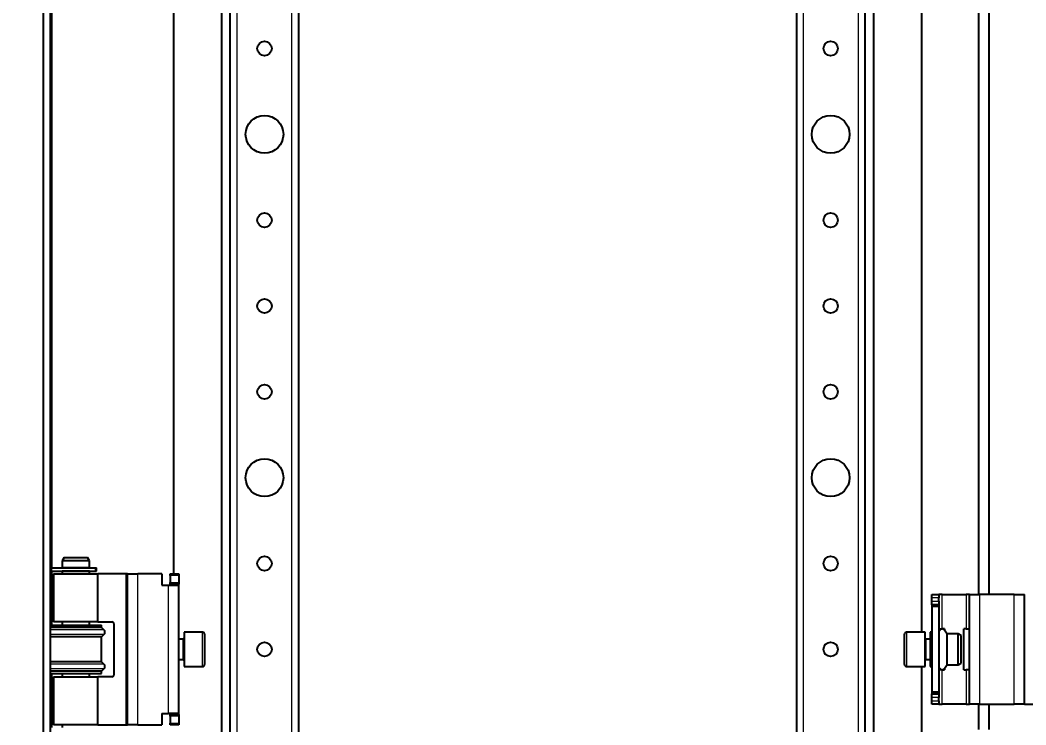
# Model space of a CAD drawing. Header units: millimetres. Extents: x -141 to 1299, y -1456 to 1043.
# Drawn here: x 858.8 to 1151.9, y -1188 to -982.8 of the extents above; entities that cross this region are included whole.
import ezdxf

# ---------------------------------------------------------------- set-up
doc = ezdxf.new("R2010")
doc.units = ezdxf.units.MM
doc.layers.add('FORMAT', color=7, linetype='Continuous')
doc.styles.add('SLDTEXTSTYLE0', font='TXT', dxfattribs={"width": 0.75})
doc.dimstyles.new('SLDDIMSTYLE0', dxfattribs={"dimtxt": 20, "dimasz": 10, "dimexe": 0, "dimexo": 0.0625, "dimgap": 5, "dimtad": 2, "dimdec": 1, "dimrnd": 1e-09, "dimzin": 12, "dimdsep": 46, "dimtxsty": 'SLDTEXTSTYLE0', "dimsah": 1, "dimcen": 0.09, "dimadec": 0, "dimazin": 3, "dimtfac": 1, "dimtofl": 0, "dimtmove": 0, "dimatfit": 3, "dimfxl": 0, "dimfrac": 2, "dimtolj": 1, "dimtzin": 12, "dimarcsym": 0})

# ---------------------------------------------------------------- blocks, each defined once
blk = doc.blocks.new('_D_5')
at = {"layer": 'FORMAT'}
for p, q in [((1151.5, 749.96), (1298.5, 749.96)), ((1297.5, 749.96), (1297.5, -1182.04)), ((1151.5, -1182.04), (1298.5, -1182.04))]:
    blk.add_line(p, q, dxfattribs=at)
for points in [[(1297.5, 749.96), (1295.96, 739.96), (1299.04, 739.96)], [(1297.5, -1182.04), (1299.04, -1172.04), (1295.96, -1172.04)]]:
    blk.add_solid(points, dxfattribs=at)
at = {"layer": 'FORMAT', "insert": (1271.72, -245.59), "char_height": 20, "attachment_point": 1, "rotation": 90, "style": 'SLDTEXTSTYLE0'}
blk.add_mtext('1932', dxfattribs=at)
blk = doc.blocks.new('_D_7')
at = {"layer": 'FORMAT'}
for p, q in [((871.56, 760.71), (651.14, 760.71)), ((652.14, 760.71), (652.14, -1192.79)), ((871.56, -1192.79), (651.14, -1192.79))]:
    blk.add_line(p, q, dxfattribs=at)
for points in [[(652.14, 760.71), (650.6, 750.71), (653.67, 750.71)], [(652.14, -1192.79), (653.67, -1182.79), (650.6, -1182.79)]]:
    blk.add_solid(points, dxfattribs=at)
at = {"layer": 'FORMAT', "insert": (626.35, -256.67), "char_height": 20, "attachment_point": 1, "rotation": 90, "style": 'SLDTEXTSTYLE0'}
blk.add_mtext('1953,5', dxfattribs=at)

msp = doc.modelspace()

# ---------------------------------------------------------------- linework, layer by layer
at = {"color": 7, "linetype": 'Continuous', "lineweight": 25}
for p, q in [((865.49, 861.46), (865.49, -1293.54)), ((867.49, 861.46), (867.49, -1293.54)), ((917.49, 828.46), (917.49, -1260.54)), ((1107.49, 828.46), (1107.49, -1260.54)), ((919.99, -1233.54), (919.99, 801.46)), ((939.99, -1233.54), (939.99, 801.46)), ((1084.99, 801.46), (1084.99, -1233.54)), ((1104.99, 801.46), (1104.99, -1233.54)), ((903.49, -513.04), (903.49, -1144.04)), ((1121.49, -541.21), (1121.49, -1161.04)), ((1138.19, -1150.04), (1138.19, -541.54)), ((1141.19, -1150.04), (1141.19, -541.54)), ((871.57, -1139.29), (870.99, -1140.29)), ((871.57, -1139.29), (878.42, -1139.29)), ((878.99, -1140.29), (878.42, -1139.29)), ((867.84, -1142.34), (867.84, -1143.24)), ((867.84, -1142.34), (880.73, -1142.34)), ((870.99, -1140.29), (870.99, -1142.29)), ((878.99, -1140.29), (870.99, -1140.29)), ((875.75, -1142.29), (870.99, -1142.29)), ((871.49, -1142.29), (871.49, -1142.34)), ((878.99, -1142.29), (875.75, -1142.29)), ((878.49, -1142.34), (878.49, -1142.29)), ((878.99, -1142.29), (878.99, -1140.29)), ((880.73, -1142.34), (880.82, -1142.34)), ((880.82, -1143.24), (880.82, -1142.34)), ((880.82, -1142.34), (881.03, -1142.34)), ((881.03, -1143.24), (881.03, -1142.34)), ((867.84, -1143.24), (880.73, -1143.24)), ((868.54, -1144.04), (868.54, -1158.04)), ((868.54, -1144.04), (881.44, -1144.04)), ((870.99, -1143.29), (870.99, -1144.04)), ((875.75, -1143.29), (870.99, -1143.29)), ((871.49, -1143.24), (871.49, -1143.29)), ((878.99, -1143.29), (875.75, -1143.29)), ((878.49, -1143.29), (878.49, -1143.24)), ((878.99, -1144.04), (878.99, -1143.29)), ((880.73, -1143.24), (880.82, -1143.24)), ((880.82, -1143.24), (881.03, -1143.24)), ((881.44, -1158.04), (881.44, -1144.04)), ((889.54, -1144.04), (881.44, -1144.04)), ((890.04, -1144.04), (889.54, -1144.04)), ((890.04, -1188.04), (890.04, -1144.04)), ((890.04, -1144.04), (893.04, -1144.04)), ((900.04, -1144.04), (893.04, -1144.04)), ((900.04, -1144.04), (900.04, -1147.34)), ((902.54, -1144.04), (905.04, -1144.04)), ((902.54, -1144.54), (902.54, -1144.04)), ((902.54, -1144.54), (902.54, -1146.54)), ((905.04, -1144.04), (905.04, -1144.54)), ((905.04, -1144.54), (905.04, -1146.54)), ((900.04, -1147.34), (902.04, -1147.34)), ((902.04, -1147.34), (905.04, -1147.34)), ((902.54, -1147.04), (902.54, -1146.54)), ((905.04, -1147.04), (902.54, -1147.04)), ((902.54, -1147.04), (902.54, -1147.34)), ((905.04, -1146.54), (905.04, -1147.04)), ((905.04, -1147.34), (905.04, -1147.04)), ((905.04, -1184.74), (905.04, -1147.34)), ((1124.49, -1150.04), (1126.49, -1150.04)), ((1124.49, -1151.04), (1124.49, -1150.04)), ((1124.49, -1152.04), (1124.49, -1151.04)), ((1126.49, -1150.04), (1126.49, -1151.04)), ((1127.49, -1150.04), (1126.49, -1150.04)), ((1126.49, -1152.04), (1126.49, -1151.04)), ((1127.49, -1150.04), (1134.49, -1150.04)), ((1135.49, -1150.04), (1134.49, -1150.04)), ((1135.49, -1182.04), (1135.49, -1150.04)), ((1135.49, -1150.04), (1138.49, -1150.04)), ((1148.49, -1150.04), (1138.49, -1150.04)), ((1148.49, -1150.04), (1151.49, -1150.04)), ((1151.49, -1182.04), (1151.49, -1150.04)), ((1124.49, -1153.04), (1124.49, -1152.04)), ((1126.49, -1153.04), (1124.49, -1153.04)), ((1124.49, -1153.04), (1124.49, -1153.54)), ((1126.49, -1153.54), (1124.49, -1153.54)), ((1124.49, -1153.54), (1124.49, -1178.54)), ((1126.49, -1152.04), (1126.49, -1153.04)), ((1126.49, -1153.04), (1126.49, -1153.54)), ((1126.49, -1153.54), (1126.49, -1178.54)), ((867.49, -1159.04), (882.49, -1159.04)), ((882.49, -1159.64), (867.49, -1159.64)), ((881.44, -1158.04), (868.54, -1158.04)), ((870.99, -1158.04), (870.99, -1159.04)), ((878.99, -1159.04), (878.99, -1158.04)), ((881.44, -1158.04), (885.54, -1158.04)), ((882.49, -1159.64), (882.49, -1159.04)), ((883.19, -1160.32), (882.49, -1159.64)), ((886.04, -1158.54), (886.04, -1173.54)), ((1126.49, -1160.04), (1127.49, -1160.04)), ((1128.19, -1160.04), (1127.49, -1160.04)), ((1128.19, -1160.04), (1128.19, -1160.49)), ((1133.79, -1172.04), (1133.79, -1160.04)), ((1134.49, -1160.04), (1133.79, -1160.04)), ((1134.49, -1160.04), (1135.49, -1160.04)), ((882.49, -1162.44), (867.49, -1162.44)), ((882.49, -1162.44), (883.19, -1161.75)), ((882.49, -1169.64), (882.49, -1162.44)), ((906.29, -1163.04), (905.04, -1163.04)), ((911.94, -1161.04), (906.54, -1161.04)), ((906.54, -1161.04), (906.54, -1171.04)), ((912.54, -1161.64), (912.54, -1170.44)), ((1116.49, -1168.29), (1116.49, -1161.64)), ((1122.49, -1161.04), (1117.09, -1161.04)), ((1122.49, -1168.59), (1122.49, -1161.04)), ((1123.99, -1163.04), (1122.74, -1163.04)), ((1124.49, -1161.04), (1123.99, -1161.04)), ((1123.99, -1161.04), (1123.99, -1162.25)), ((1123.99, -1162.25), (1123.99, -1171.04)), ((1132.13, -1161.54), (1128.99, -1161.54)), ((1128.99, -1170.54), (1128.99, -1161.54)), ((1132.99, -1162.04), (1132.13, -1161.54)), ((1132.13, -1170.54), (1132.13, -1161.54)), ((1132.99, -1170.04), (1132.99, -1162.04)), ((905.04, -1169.04), (906.29, -1169.04)), ((1116.49, -1170.44), (1116.49, -1168.29)), ((1122.49, -1171.04), (1122.49, -1168.59)), ((1122.74, -1169.04), (1123.99, -1169.04)), ((882.49, -1169.64), (867.49, -1169.64)), ((882.49, -1172.44), (867.49, -1172.44)), ((883.19, -1170.32), (882.49, -1169.64)), ((882.49, -1172.44), (883.19, -1171.75)), ((882.49, -1173.04), (882.49, -1172.44)), ((906.54, -1171.04), (911.94, -1171.04)), ((1117.09, -1171.04), (1122.49, -1171.04)), ((1121.49, -1171.04), (1121.49, -1190.86)), ((1123.99, -1171.04), (1124.49, -1171.04)), ((1127.49, -1172.04), (1126.49, -1172.04)), ((1127.49, -1172.04), (1128.19, -1172.04)), ((1128.19, -1171.59), (1128.19, -1172.04)), ((1128.99, -1170.54), (1132.13, -1170.54)), ((1132.13, -1170.54), (1132.99, -1170.04)), ((1133.79, -1172.04), (1134.49, -1172.04)), ((1135.49, -1172.04), (1134.49, -1172.04)), ((867.49, -1173.04), (882.49, -1173.04)), ((868.54, -1174.04), (868.54, -1188.04)), ((868.54, -1174.04), (881.44, -1174.04)), ((870.99, -1173.04), (870.99, -1174.04)), ((878.99, -1174.04), (878.99, -1173.04)), ((881.44, -1188.04), (881.44, -1174.04)), ((885.54, -1174.04), (881.44, -1174.04)), ((1126.49, -1178.54), (1124.49, -1178.54)), ((1124.49, -1178.54), (1124.49, -1179.04)), ((1124.49, -1180.04), (1124.49, -1179.04)), ((1124.49, -1179.04), (1126.49, -1179.04)), ((1124.49, -1181.04), (1124.49, -1180.04)), ((1124.49, -1182.04), (1124.49, -1181.04)), ((1126.49, -1178.54), (1126.49, -1179.04)), ((1126.49, -1179.04), (1126.49, -1180.04)), ((1126.49, -1181.04), (1126.49, -1180.04)), ((1126.49, -1181.04), (1126.49, -1182.04)), ((1126.49, -1182.04), (1124.49, -1182.04)), ((1126.49, -1182.04), (1127.49, -1182.04)), ((1134.49, -1182.04), (1127.49, -1182.04)), ((1134.49, -1182.04), (1135.49, -1182.04)), ((1138.49, -1182.04), (1135.49, -1182.04)), ((1138.19, -1189.34), (1138.19, -1182.04)), ((1138.49, -1182.04), (1148.49, -1182.04)), ((1141.19, -1189.34), (1141.19, -1182.04)), ((1151.49, -1182.04), (1148.49, -1182.04)), ((900.04, -1184.74), (902.04, -1184.74)), ((900.04, -1184.74), (900.04, -1188.04)), ((905.04, -1184.74), (902.04, -1184.74)), ((902.54, -1184.74), (902.54, -1185.04)), ((902.54, -1185.04), (905.04, -1185.04)), ((902.54, -1185.54), (902.54, -1185.04)), ((902.54, -1185.54), (902.54, -1187.54)), ((905.04, -1185.04), (905.04, -1184.74)), ((905.04, -1185.04), (905.04, -1185.54)), ((905.04, -1185.54), (905.04, -1187.54)), ((881.44, -1188.04), (868.54, -1188.04)), ((870.99, -1188.04), (870.99, -1188.79)), ((881.44, -1188.04), (889.54, -1188.04)), ((889.54, -1188.04), (890.04, -1188.04)), ((893.04, -1188.04), (890.04, -1188.04)), ((893.04, -1188.04), (900.04, -1188.04)), ((902.54, -1188.04), (902.54, -1187.54)), ((905.04, -1188.04), (902.54, -1188.04)), ((905.04, -1187.54), (905.04, -1188.04))]:
    msp.add_line(p, q, dxfattribs=at)
at = {"color": 8, "linetype": 'Continuous', "lineweight": 18}
for p, q in [((921.99, -1233.54), (921.99, 801.46)), ((937.99, -1233.54), (937.99, 801.46)), ((1086.99, 801.46), (1086.99, -1233.54)), ((1102.99, 801.46), (1102.99, -1233.54)), ((868.09, -1142.34), (868.09, -514.74)), ((880.73, -1142.34), (880.73, -1143.24)), ((868.09, -1159.04), (868.09, -1143.24)), ((889.54, -1144.04), (889.54, -1188.04)), ((893.04, -1188.04), (893.04, -1144.04)), ((905.04, -1144.54), (902.54, -1144.54)), ((902.04, -1184.74), (902.04, -1147.34)), ((902.54, -1146.54), (905.04, -1146.54)), ((1126.49, -1151.04), (1124.49, -1151.04)), ((1127.49, -1160.04), (1127.49, -1150.04)), ((1134.49, -1150.04), (1134.49, -1160.04)), ((1138.49, -1182.04), (1138.49, -1150.04)), ((1148.49, -1182.04), (1148.49, -1150.04)), ((1124.49, -1152.04), (1126.49, -1152.04)), ((883.19, -1160.32), (867.49, -1160.32)), ((883.19, -1161.75), (867.49, -1161.75)), ((906.29, -1163.44), (906.29, -1163.04)), ((906.29, -1169.04), (906.29, -1163.44)), ((911.94, -1171.04), (911.94, -1161.04)), ((1117.09, -1161.04), (1117.09, -1168.59)), ((1122.74, -1163.04), (1122.74, -1169.04)), ((1117.09, -1168.59), (1117.09, -1171.04)), ((883.19, -1170.32), (867.49, -1170.32)), ((883.19, -1171.75), (867.49, -1171.75)), ((1127.49, -1182.04), (1127.49, -1172.04)), ((1134.49, -1172.04), (1134.49, -1182.04)), ((868.09, -1188.84), (868.09, -1173.04)), ((1126.49, -1180.04), (1124.49, -1180.04)), ((1124.49, -1181.04), (1126.49, -1181.04)), ((905.04, -1185.54), (902.54, -1185.54)), ((902.54, -1187.54), (905.04, -1187.54))]:
    msp.add_line(p, q, dxfattribs=at)
at = {"color": 7, "linetype": 'Continuous', "lineweight": 25}
for centre, radius in [((929.99, -991.04), 2.1), ((1094.99, -991.04), 2.1), ((929.99, -1016.04), 5.5), ((1094.99, -1016.04), 5.5), ((929.99, -1041.04), 2.1), ((1094.99, -1041.04), 2.1), ((929.99, -1066.04), 2.1), ((1094.99, -1066.04), 2.1), ((929.99, -1091.04), 2.1), ((1094.99, -1091.04), 2.1), ((929.99, -1116.04), 5.5), ((1094.99, -1116.04), 5.5), ((929.99, -1141.04), 2.1), ((1094.99, -1141.04), 2.1), ((929.99, -1166.04), 2.1), ((1094.99, -1166.04), 2.1)]:
    msp.add_circle(centre, radius, dxfattribs=at)
for centre, radius, start, end in [((882.49, -1161.04), 1, 314.427, 45.573), ((885.54, -1158.54), 0.5, 0, 90), ((906.29, -1162.79), 0.25, 270, 0), ((911.94, -1161.64), 0.6, 0, 90), ((1117.09, -1161.64), 0.6, 90, 180), ((1122.74, -1162.79), 0.25, 180, 270), ((906.29, -1169.29), 0.25, 360, 90), ((1122.74, -1169.29), 0.25, 90, 180), ((882.49, -1171.04), 1, 314.427, 45.573), ((911.94, -1170.44), 0.6, 270, 360), ((1117.09, -1170.44), 0.6, 180, 270), ((885.54, -1173.54), 0.5, 270, 0)]:
    msp.add_arc(centre, radius, start, end, dxfattribs=at)
for points, knots in [([(1128.99, -1161.54), (1128.82, -1161.38), (1128.47, -1161.08), (1128.28, -1160.51), (1127.91, -1160.2), (1127.58, -1160.07), (1127.22, -1160.11), (1126.87, -1160.3), (1126.62, -1160.66), (1126.54, -1160.95), (1126.49, -1161.1)], [0, 0, 0, 0, 0.185676, 0.371025, 0.466937, 0.562172, 0.656347, 0.751553, 0.873842, 1, 1, 1, 1]), ([(1126.49, -1170.97), (1126.54, -1171.12), (1126.62, -1171.41), (1126.87, -1171.77), (1127.22, -1171.96), (1127.58, -1172), (1127.91, -1171.87), (1128.28, -1171.56), (1128.47, -1171), (1128.82, -1170.69), (1128.99, -1170.54)], [0, 0, 0, 0, 0.1261582, 0.2484472, 0.3436534, 0.4378284, 0.5330628, 0.6289748, 0.8143244, 1, 1, 1, 1])]:
    msp.add_open_spline(points, degree=3, knots=knots, dxfattribs=at)

# ---------------------------------------------------------------- dimensions: what is measured, and where the dimension line sits
at = {"layer": 'FORMAT'}
for base, p1, p2, picture, middle in [((652.14, -1192.79), (871.57, 760.71), (871.57, -1192.79), '_D_7', (652.14, -216.04)), ((1297.5, -1182.04), (1151.49, 749.96), (1151.49, -1182.04), '_D_5', (1297.5, -216.04))]:
    dim = msp.add_linear_dim(base=base, p1=p1, p2=p2, angle=90, dimstyle='SLDDIMSTYLE0', dxfattribs=at)
    dim.commit()
    dim.dimension.update_dxf_attribs({"geometry": picture, "text_midpoint": middle, "dimtype": 160})

doc.saveas('drawing.dxf')
